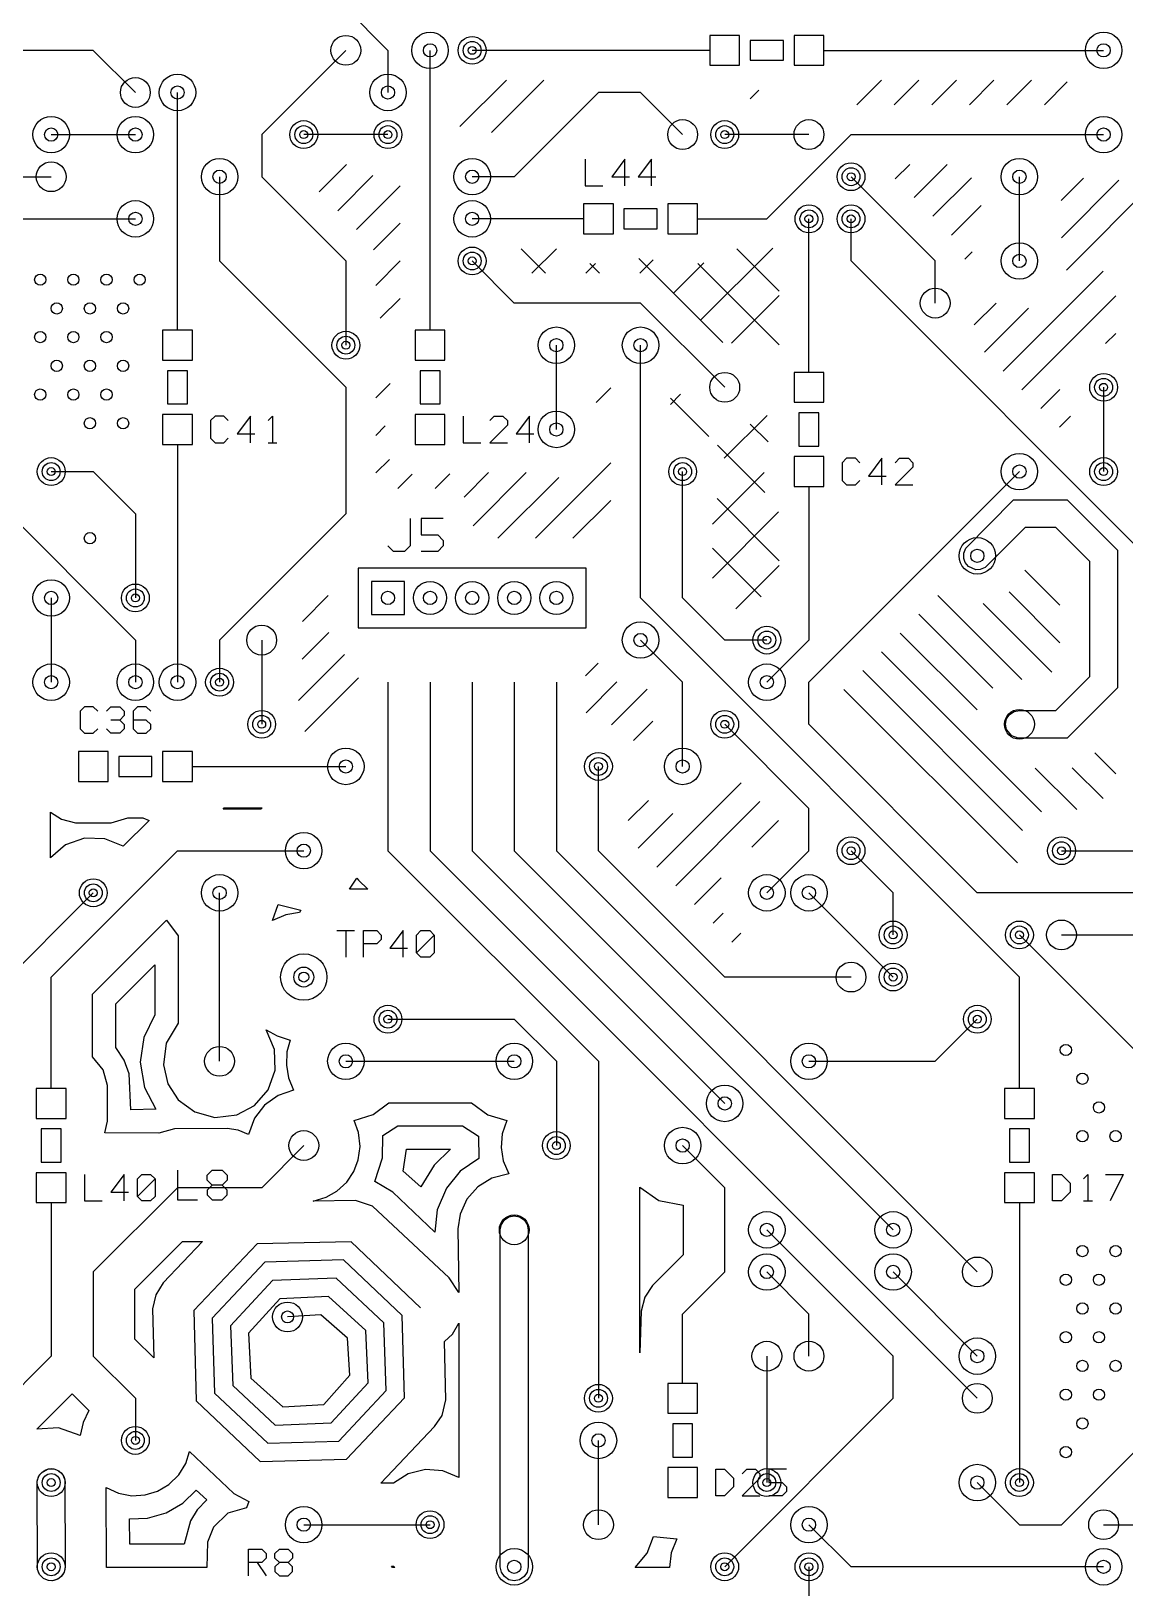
# Model space of a CAD drawing. Extents: x 7 to 280, y 7 to 360.
# Drawn here: x 214.02 to 247.02, y 202.56 to 249.5 of the extents above; entities that cross this region are included whole.
import ezdxf

# ---------------------------------------------------------------- set-up
doc = ezdxf.new("R2010")
doc.units = 0
doc.layers.add('SCORE', color=5, linetype='CONTINUOUS')

msp = doc.modelspace()

# ---------------------------------------------------------------- linework, layer by layer
at = {"layer": 'SCORE'}
for p, q in [((223.52, 250.19), (224.79, 248.92)), ((235.4, 249.37), (234.5, 249.37)), ((234.5, 249.37), (234.5, 248.47)), ((235.4, 248.47), (235.4, 249.37)), ((236.72, 249.22), (235.72, 249.22)), ((235.72, 249.22), (235.72, 248.62)), ((236.72, 248.62), (236.72, 249.22)), ((237.94, 249.37), (237.04, 249.37)), ((237.04, 249.37), (237.04, 248.47)), ((237.94, 248.47), (237.94, 249.37)), ((215.9, 248.92), (212.09, 248.92)), ((217.17, 247.65), (215.9, 248.92)), ((223.52, 248.92), (220.98, 246.38)), ((224.79, 248.92), (224.79, 247.65)), ((226.06, 242.57), (226.06, 248.92)), ((232.41, 248.92), (227.33, 248.92)), ((234.5, 248.92), (232.41, 248.92)), ((237.94, 248.92), (240.03, 248.92)), ((240.03, 248.92), (246.38, 248.92)), ((234.5, 248.47), (235.4, 248.47)), ((235.72, 248.62), (236.72, 248.62)), ((237.04, 248.47), (237.94, 248.47)), ((226.9611, 246.6199), (228.3612, 248.02)), ((227.9108, 246.4382), (229.4926, 248.02)), ((238.935, 247.28), (239.675, 248.02)), ((240.0663, 247.28), (240.8063, 248.02)), ((241.1977, 247.28), (241.9377, 248.02)), ((242.3291, 247.28), (243.0691, 248.02)), ((243.4604, 247.28), (244.2004, 248.02)), ((244.5918, 247.28), (245.2836, 247.9718)), ((218.44, 242.57), (218.44, 247.65)), ((231.14, 247.65), (228.6, 245.11)), ((232.41, 247.65), (231.14, 247.65)), ((233.68, 246.38), (232.41, 247.65)), ((235.7156, 247.4548), (235.9808, 247.72)), ((214.63, 246.38), (217.17, 246.38)), ((220.98, 246.38), (220.98, 245.11)), ((224.79, 246.38), (222.25, 246.38)), ((237.49, 246.38), (234.95, 246.38)), ((236.22, 243.84), (238.76, 246.38)), ((238.76, 246.38), (246.38, 246.38)), ((222.7115, 244.6512), (223.5403, 245.48)), ((230.74, 245.64), (230.74, 244.84)), ((231.94, 245.64), (231.54, 245.1067)), ((231.94, 244.84), (231.94, 245.64)), ((232.74, 245.64), (232.34, 245.1067)), ((232.74, 244.84), (232.74, 245.64)), ((240.0959, 245.0469), (240.5291, 245.48)), ((240.6616, 244.4812), (241.6604, 245.48)), ((204.47, 245.11), (214.63, 245.11)), ((219.71, 245.11), (219.71, 242.57)), ((220.98, 245.11), (223.52, 242.57)), ((223.2772, 244.0856), (224.3336, 245.1419)), ((228.6, 245.11), (227.33, 245.11)), ((231.54, 245.1067), (232.0733, 245.1067)), ((232.34, 245.1067), (232.8733, 245.1067)), ((241.3, 242.57), (238.76, 245.11)), ((241.2273, 243.9155), (242.3908, 245.079)), ((243.84, 242.57), (243.84, 245.11)), ((245.101, 244.3951), (245.7708, 245.0649)), ((245.1086, 243.2713), (246.844, 245.0067)), ((223.8429, 243.5199), (225.16, 244.837)), ((230.74, 244.84), (231.2733, 244.84)), ((245.2629, 242.2942), (247.8992, 244.9306)), ((231.59, 244.29), (230.69, 244.29)), ((230.69, 244.29), (230.69, 243.39)), ((231.59, 243.39), (231.59, 244.29)), ((232.91, 244.14), (231.91, 244.14)), ((231.91, 244.14), (231.91, 243.54)), ((232.91, 243.54), (232.91, 244.14)), ((234.13, 244.29), (233.23, 244.29)), ((233.23, 244.29), (233.23, 243.39)), ((234.13, 243.39), (234.13, 244.29)), ((241.793, 243.3498), (242.6818, 244.2386)), ((204.47, 243.84), (217.17, 243.84)), ((224.3562, 242.9018), (225.16, 243.7056)), ((228.6, 243.84), (227.33, 243.84)), ((230.69, 243.84), (228.6, 243.84)), ((234.13, 243.84), (236.22, 243.84)), ((237.49, 241.3), (237.49, 243.84)), ((238.76, 242.57), (238.76, 243.84)), ((230.69, 243.39), (231.59, 243.39)), ((231.91, 243.54), (232.91, 243.54)), ((233.23, 243.39), (234.13, 243.39)), ((228.8074, 242.94), (229.5474, 242.2)), ((229.1337, 242.2), (229.8737, 242.94)), ((234.2109, 240.7718), (236.3971, 242.958)), ((235.3127, 242.94), (236.59, 241.6627)), ((242.1978, 242.6233), (242.4163, 242.8418)), ((218.44, 240.48), (218.44, 242.57)), ((219.71, 242.57), (223.52, 238.76)), ((223.52, 242.57), (223.52, 240.03)), ((224.42, 241.8342), (225.16, 242.5742)), ((226.06, 240.48), (226.06, 242.57)), ((228.6, 241.3), (227.33, 242.57)), ((230.7601, 242.2), (231.0501, 242.49)), ((230.8837, 242.49), (231.1737, 242.2)), ((232.3601, 242.64), (234.8918, 240.1082)), ((232.3864, 242.2), (232.791, 242.6046)), ((233.3978, 241.585), (234.3243, 242.5116)), ((234.1362, 242.4902), (236.59, 240.0364)), ((248.92, 232.41), (238.76, 242.57)), ((241.3, 241.3), (241.3, 242.57)), ((243.3519, 239.2519), (246.3659, 242.2659)), ((224.5597, 240.8426), (225.16, 241.4428)), ((232.41, 241.3), (228.6, 241.3)), ((234.95, 238.76), (232.41, 241.3)), ((235.1587, 240.0933), (236.59, 241.5245)), ((237.49, 239.21), (237.49, 241.3)), ((242.4771, 240.6398), (243.1387, 241.3014)), ((243.9178, 238.6864), (246.75, 241.5186)), ((242.786, 239.8174), (244.1158, 241.1471)), ((218.89, 240.48), (217.99, 240.48)), ((217.99, 240.48), (217.99, 239.58)), ((218.89, 239.58), (218.89, 240.48)), ((226.51, 240.48), (225.61, 240.48)), ((225.61, 240.48), (225.61, 239.58)), ((226.51, 239.58), (226.51, 240.48)), ((246.4409, 240.0781), (246.75, 240.3872)), ((229.87, 237.49), (229.87, 240.03)), ((232.41, 232.41), (232.41, 240.03)), ((217.99, 239.58), (218.89, 239.58)), ((225.61, 239.58), (226.51, 239.58)), ((218.74, 239.26), (218.14, 239.26)), ((218.14, 239.26), (218.14, 238.26)), ((218.74, 238.26), (218.74, 239.26)), ((226.36, 239.26), (225.76, 239.26)), ((225.76, 239.26), (225.76, 238.26)), ((226.36, 238.26), (226.36, 239.26)), ((237.94, 239.21), (237.04, 239.21)), ((237.04, 239.21), (237.04, 238.31)), ((237.94, 238.31), (237.94, 239.21)), ((223.52, 238.76), (223.52, 234.95)), ((224.42, 238.4401), (224.86, 238.8801)), ((231.0704, 238.3022), (231.51, 238.7419)), ((233.31, 238.2445), (233.6167, 238.5513)), ((233.31, 238.4374), (234.4719, 237.2755)), ((244.4837, 238.121), (245.0619, 238.6991)), ((246.38, 238.76), (246.38, 236.22)), ((218.14, 238.26), (218.74, 238.26)), ((225.76, 238.26), (226.36, 238.26)), ((237.04, 238.31), (237.94, 238.31)), ((237.79, 237.99), (237.19, 237.99)), ((237.19, 237.99), (237.19, 236.99)), ((237.79, 236.99), (237.79, 237.99)), ((218.89, 237.94), (217.99, 237.94)), ((217.99, 237.94), (217.99, 237.04)), ((218.89, 237.04), (218.89, 237.94)), ((219.5733, 237.89), (219.44, 237.7567)), ((219.44, 237.7567), (219.44, 237.2233)), ((219.84, 237.89), (219.5733, 237.89)), ((219.9733, 237.7567), (219.84, 237.89)), ((220.64, 237.89), (220.24, 237.3567)), ((220.64, 237.09), (220.64, 237.89)), ((221.1733, 237.7567), (221.3067, 237.89)), ((221.3067, 237.89), (221.3067, 237.09)), ((224.42, 237.3087), (224.71, 237.5987)), ((226.51, 237.94), (225.61, 237.94)), ((225.61, 237.94), (225.61, 237.04)), ((226.51, 237.04), (226.51, 237.94)), ((227.06, 237.89), (227.06, 237.09)), ((227.86, 237.7567), (227.9933, 237.89)), ((228.3933, 237.6233), (227.86, 237.09)), ((227.9933, 237.89), (228.26, 237.89)), ((228.26, 237.89), (228.3933, 237.7567)), ((228.3933, 237.7567), (228.3933, 237.6233)), ((229.06, 237.89), (228.66, 237.3567)), ((229.06, 237.09), (229.06, 237.89)), ((234.9375, 236.6194), (236.2323, 237.9142)), ((235.7212, 237.6525), (236.2584, 237.1153)), ((245.0496, 237.5555), (245.3861, 237.8919)), ((217.99, 237.04), (218.89, 237.04)), ((218.44, 237.04), (218.44, 234.95)), ((219.44, 237.2233), (219.5733, 237.09)), ((219.5733, 237.09), (219.84, 237.09)), ((219.84, 237.09), (219.9733, 237.2233)), ((220.24, 237.3567), (220.7733, 237.3567)), ((221.1733, 237.09), (221.44, 237.09)), ((225.61, 237.04), (226.51, 237.04)), ((227.06, 237.09), (227.5933, 237.09)), ((227.86, 237.09), (228.3933, 237.09)), ((228.66, 237.3567), (229.1933, 237.3567)), ((224.42, 236.1774), (224.8317, 236.5891)), ((234.7355, 237.0119), (236.1589, 235.5884)), ((237.94, 236.67), (237.04, 236.67)), ((237.04, 236.67), (237.04, 235.77)), ((237.19, 236.99), (237.79, 236.99)), ((237.94, 235.77), (237.94, 236.67)), ((238.6233, 236.62), (238.49, 236.4867)), ((238.89, 236.62), (238.6233, 236.62)), ((239.0233, 236.4867), (238.89, 236.62)), ((239.69, 236.62), (239.29, 236.0867)), ((239.69, 235.82), (239.69, 236.62)), ((240.09, 236.4867), (240.2233, 236.62)), ((240.2233, 236.62), (240.49, 236.62)), ((240.49, 236.62), (240.6233, 236.4867)), ((212.09, 236.22), (217.17, 231.14)), ((214.63, 236.22), (215.9, 236.22)), ((215.9, 236.22), (217.17, 234.95)), ((225.084, 235.71), (225.519, 236.145)), ((226.2154, 235.71), (226.6582, 236.1528)), ((227.0878, 235.4511), (227.8268, 236.19)), ((227.3567, 234.5885), (228.9581, 236.19)), ((229.2409, 234.21), (231.51, 236.4791)), ((233.68, 232.41), (233.68, 236.22)), ((234.58, 234.6355), (236.14, 236.1955)), ((237.49, 229.87), (243.84, 236.22)), ((238.49, 236.4867), (238.49, 235.9533)), ((239.29, 236.0867), (239.8233, 236.0867)), ((240.6233, 236.3533), (240.09, 235.82)), ((240.6233, 236.4867), (240.6233, 236.3533)), ((228.1095, 234.21), (229.9419, 236.0424)), ((237.04, 235.77), (237.94, 235.77)), ((237.49, 235.77), (237.49, 233.68)), ((238.49, 235.9533), (238.6233, 235.82)), ((238.6233, 235.82), (238.89, 235.82)), ((238.89, 235.82), (239.0233, 235.9533)), ((240.09, 235.82), (240.6233, 235.82)), ((230.3722, 234.21), (231.51, 235.3478)), ((234.717, 235.404), (236.59, 233.531)), ((242.2208, 233.9133), (243.666, 235.37)), ((243.666, 235.37), (245.284, 235.37)), ((245.284, 235.37), (246.8, 233.854)), ((217.17, 234.95), (217.17, 232.41)), ((218.44, 234.95), (218.44, 229.87)), ((223.52, 234.95), (219.71, 231.14)), ((225.4567, 234.81), (225.4567, 233.9767)), ((226.4567, 234.81), (225.79, 234.81)), ((225.79, 234.81), (225.79, 234.31)), ((234.58, 233.0092), (236.5725, 235.0017)), ((225.79, 234.31), (226.29, 234.31)), ((226.29, 234.31), (226.4567, 234.1433)), ((244.014, 234.53), (242.8033, 233.3308)), ((244.936, 234.53), (244.014, 234.53)), ((245.96, 233.506), (244.936, 234.53)), ((224.9567, 233.81), (224.79, 233.9767)), ((225.29, 233.81), (224.9567, 233.81)), ((225.4567, 233.9767), (225.29, 233.81)), ((226.29, 233.81), (225.79, 233.81)), ((226.4567, 233.9767), (226.29, 233.81)), ((226.4567, 234.1433), (226.4567, 233.9767)), ((234.58, 233.9147), (236.0465, 232.4482)), ((242.1581, 233.7619), (242.2208, 233.9133)), ((242.1581, 233.5981), (242.1581, 233.7619)), ((246.8, 233.854), (246.8, 229.696)), ((230.77, 233.31), (223.89, 233.31)), ((223.89, 233.31), (223.89, 231.51)), ((230.77, 231.51), (230.77, 233.31)), ((235.28, 232.0828), (236.59, 233.3928)), ((237.49, 233.68), (237.49, 231.14)), ((242.1996, 233.482), (242.1581, 233.5981)), ((242.3036, 233.3553), (242.1996, 233.482)), ((242.5288, 233.262), (242.3036, 233.3553)), ((242.6519, 233.2681), (242.5288, 233.262)), ((242.8033, 233.3308), (242.6519, 233.2681)), ((245.96, 230.044), (245.96, 233.506)), ((225.29, 232.91), (224.29, 232.91)), ((224.29, 232.91), (224.29, 231.91)), ((225.29, 231.91), (225.29, 232.91)), ((244.0013, 233.2506), (245.06, 232.1919)), ((214.63, 232.41), (214.63, 229.87)), ((222.2071, 231.7017), (222.99, 232.4846)), ((243.84, 220.98), (232.41, 232.41)), ((234.95, 231.14), (233.68, 232.41)), ((241.3753, 232.4825), (243.9101, 229.9476)), ((243.5281, 232.5924), (245.06, 231.0605)), ((224.29, 231.91), (225.29, 231.91)), ((240.8096, 231.9168), (243.0398, 229.6866)), ((242.7477, 232.2414), (244.8162, 230.1729)), ((223.89, 231.51), (230.77, 231.51)), ((217.17, 231.14), (217.17, 229.87)), ((219.71, 231.14), (219.71, 229.87)), ((220.98, 231.14), (220.98, 228.6)), ((222.2, 230.5632), (223.0023, 231.3655)), ((233.68, 229.87), (232.41, 231.14)), ((236.22, 231.14), (234.95, 231.14)), ((237.49, 231.14), (236.22, 229.87)), ((240.2439, 231.3511), (242.5618, 229.0332)), ((222.0867, 229.3185), (223.4782, 230.7101)), ((230.7491, 230.0614), (231.1362, 230.4485)), ((239.6782, 230.7854), (244.5024, 225.9612)), ((222.2815, 228.382), (223.9002, 230.0007)), ((239.1125, 230.2197), (243.9373, 225.3949)), ((244.936, 229.02), (245.96, 230.044)), ((224.79, 229.87), (224.79, 224.79)), ((226.06, 229.87), (226.06, 224.79)), ((227.33, 229.87), (227.33, 224.79)), ((228.6, 229.87), (228.6, 224.79)), ((229.87, 229.87), (229.87, 224.79)), ((230.77, 228.9509), (231.697, 229.8779)), ((231.5383, 228.5879), (232.6138, 229.6634)), ((233.68, 227.33), (233.68, 229.87)), ((237.49, 228.6), (237.49, 229.87)), ((238.5468, 229.654), (243.7809, 224.42)), ((246.8, 229.696), (245.284, 228.18)), ((215.6333, 229.13), (215.5, 228.9967)), ((215.9, 229.13), (215.6333, 229.13)), ((216.0333, 228.9967), (215.9, 229.13)), ((216.3, 228.9967), (216.4333, 229.13)), ((216.4333, 229.13), (216.7, 229.13)), ((216.7, 229.13), (216.8333, 228.9967)), ((217.2333, 229.13), (217.1, 228.9967)), ((217.5, 229.13), (217.2333, 229.13)), ((217.6333, 228.9967), (217.5, 229.13)), ((215.5, 228.9967), (215.5, 228.4633)), ((216.7, 228.73), (216.4333, 228.73)), ((216.8333, 228.8633), (216.7, 228.73)), ((216.7, 228.73), (216.8333, 228.5967)), ((216.8333, 228.9967), (216.8333, 228.8633)), ((216.8333, 228.5967), (216.8333, 228.4633)), ((217.1, 228.9967), (217.1, 228.4633)), ((217.5, 228.73), (217.1, 228.73)), ((217.6333, 228.5967), (217.5, 228.73)), ((217.6333, 228.4633), (217.6333, 228.5967)), ((232.199, 228.1172), (232.78, 228.6982)), ((237.49, 226.06), (234.95, 228.6)), ((242.57, 223.52), (237.49, 228.6)), ((243.42, 228.6), (243.452, 228.7607)), ((243.452, 228.4393), (243.42, 228.6)), ((243.452, 228.7607), (243.543, 228.897)), ((243.543, 228.897), (243.6793, 228.988)), ((243.6793, 228.988), (243.84, 229.02)), ((243.84, 229.02), (244.936, 229.02)), ((215.5, 228.4633), (215.6333, 228.33)), ((215.6333, 228.33), (215.9, 228.33)), ((215.9, 228.33), (216.0333, 228.4633)), ((216.4333, 228.33), (216.3, 228.4633)), ((216.7, 228.33), (216.4333, 228.33)), ((216.8333, 228.4633), (216.7, 228.33)), ((217.1, 228.4633), (217.2333, 228.33)), ((217.2333, 228.33), (217.5, 228.33)), ((217.5, 228.33), (217.6333, 228.4633)), ((243.6067, 228.2508), (243.452, 228.4393)), ((243.7988, 228.182), (243.6067, 228.2508)), ((245.284, 228.18), (243.7988, 228.182)), ((216.35, 227.78), (215.45, 227.78)), ((215.45, 227.78), (215.45, 226.88)), ((216.35, 226.88), (216.35, 227.78)), ((217.67, 227.63), (216.67, 227.63)), ((216.67, 227.63), (216.67, 227.03)), ((217.67, 227.03), (217.67, 227.63)), ((218.89, 227.78), (217.99, 227.78)), ((217.99, 227.78), (217.99, 226.88)), ((218.89, 226.88), (218.89, 227.78)), ((246.1173, 227.7405), (246.75, 227.1077)), ((218.89, 227.33), (220.98, 227.33)), ((220.98, 227.33), (223.52, 227.33)), ((231.14, 224.79), (231.14, 227.33)), ((244.3137, 227.2813), (245.5672, 226.0278)), ((245.4334, 227.293), (246.3652, 226.3612)), ((215.45, 226.88), (216.35, 226.88)), ((216.67, 227.03), (217.67, 227.03)), ((217.99, 226.88), (218.89, 226.88)), ((232.9051, 224.2977), (235.4423, 226.8349)), ((232.04, 225.6954), (232.6525, 226.3079)), ((233.4707, 223.7321), (236.0079, 226.2693)), ((214.61, 224.5795), (214.61, 225.9552)), ((214.61, 225.9552), (214.9402, 225.7391)), ((216.4383, 225.6335), (216.942, 225.78)), ((216.942, 225.78), (217.398, 225.78)), ((217.398, 225.78), (217.5825, 225.6989)), ((219.8148, 226.04), (219.8494, 226.08)), ((220.9555, 226.04), (219.8148, 226.04)), ((219.8494, 226.08), (220.9954, 226.08)), ((220.9954, 226.08), (220.9555, 226.04)), ((232.3394, 224.8634), (233.3866, 225.9106)), ((237.49, 224.79), (237.49, 226.06)), ((214.9402, 225.7391), (215.3617, 225.6335)), ((215.3617, 225.6335), (216.4383, 225.6335)), ((217.5825, 225.6989), (216.8051, 224.9229)), ((235.767, 224.897), (236.5736, 225.7036)), ((215.0594, 224.9626), (214.61, 224.5795)), ((215.6346, 225.1684), (215.0594, 224.9626)), ((216.2521, 225.152), (215.6346, 225.1684)), ((216.8051, 224.9229), (216.2521, 225.152)), ((214.63, 220.98), (218.44, 224.79)), ((218.44, 224.79), (222.25, 224.79)), ((224.79, 224.79), (231.14, 218.44)), ((226.06, 224.79), (242.57, 208.28)), ((227.33, 224.79), (234.95, 217.17)), ((228.6, 224.79), (240.03, 213.36)), ((229.87, 224.79), (242.57, 212.09)), ((234.95, 220.98), (231.14, 224.79)), ((236.22, 223.52), (237.49, 224.79)), ((240.03, 223.52), (238.76, 224.79)), ((245.11, 224.79), (247.65, 224.79)), ((223.6257, 223.63), (223.8501, 223.9666)), ((223.8501, 223.9666), (223.9061, 223.9061)), ((223.9061, 223.9061), (224.1822, 223.63)), ((234.0364, 223.1664), (234.843, 223.973)), ((215.9, 223.52), (208.28, 215.9)), ((219.71, 218.44), (219.71, 223.52)), ((224.1822, 223.63), (223.6257, 223.63)), ((240.03, 220.98), (237.49, 223.52)), ((240.03, 222.25), (240.03, 223.52)), ((247.65, 223.52), (242.57, 223.52)), ((221.3036, 222.6843), (221.4743, 223.1665)), ((221.4743, 223.1665), (222.1612, 222.9929)), ((222.1612, 222.9929), (222.1259, 222.9254)), ((215.88, 220.4622), (218.1114, 222.6937)), ((218.1114, 222.6937), (218.46, 222.2255)), ((221.71, 222.8532), (221.3036, 222.6843)), ((222.1259, 222.9254), (221.71, 222.8532)), ((234.6021, 222.6007), (234.9072, 222.9058)), ((218.46, 222.2255), (218.46, 219.5915)), ((223.25, 222.38), (223.7833, 222.38)), ((223.5167, 222.38), (223.5167, 221.58)), ((224.05, 221.58), (224.05, 222.38)), ((224.05, 222.38), (224.45, 222.38)), ((224.45, 222.38), (224.5833, 222.2467)), ((224.5833, 222.1133), (224.45, 221.98)), ((224.5833, 222.2467), (224.5833, 222.1133)), ((225.25, 222.38), (224.85, 221.8467)), ((225.25, 221.58), (225.25, 222.38)), ((225.65, 222.2467), (225.7833, 222.38)), ((225.65, 221.7133), (225.65, 222.2467)), ((225.65, 221.7133), (226.1833, 222.2467)), ((225.7833, 222.38), (226.05, 222.38)), ((226.05, 222.38), (226.1833, 222.2467)), ((226.1833, 222.2467), (226.1833, 221.7133)), ((235.1678, 222.035), (235.4345, 222.3017)), ((247.65, 218.44), (243.84, 222.25)), ((245.11, 222.25), (248.92, 222.25)), ((224.45, 221.98), (224.05, 221.98)), ((224.85, 221.8467), (225.3833, 221.8467)), ((225.7833, 221.58), (225.65, 221.7133)), ((226.05, 221.58), (225.7833, 221.58)), ((226.1833, 221.7133), (226.05, 221.58)), ((216.58, 220.1723), (217.76, 221.3523)), ((217.76, 221.3523), (217.76, 219.838)), ((214.63, 219.71), (214.63, 220.98)), ((238.76, 220.98), (234.95, 220.98)), ((243.84, 219.71), (243.84, 220.98)), ((215.88, 218.5794), (215.88, 220.4622)), ((216.584, 218.8585), (216.58, 220.1723)), ((214.63, 217.62), (214.63, 219.71)), ((217.76, 219.838), (217.4218, 219.1623)), ((224.79, 219.71), (228.6, 219.71)), ((228.6, 219.71), (229.87, 218.44)), ((241.3, 218.44), (242.57, 219.71)), ((243.84, 217.62), (243.84, 219.71)), ((218.46, 219.5915), (218.1024, 218.9917)), ((221.1162, 219.3941), (221.4477, 219.2033)), ((221.3714, 218.798), (221.1162, 219.3941)), ((221.4477, 219.2033), (221.8362, 219.075)), ((216.8306, 218.4778), (216.584, 218.8585)), ((217.4218, 219.1623), (217.3107, 218.413)), ((218.1024, 218.9917), (218.0137, 218.3346)), ((221.3878, 218.1688), (221.3714, 218.798)), ((221.7441, 218.7307), (221.7242, 218.3248)), ((221.8362, 219.075), (221.7441, 218.7307)), ((216.1978, 218.1786), (215.88, 218.5794)), ((216.9775, 218.0675), (216.8306, 218.4778)), ((217.3107, 218.413), (217.4434, 217.6524)), ((218.0137, 218.3346), (218.1503, 217.7648)), ((221.7242, 218.3248), (221.7903, 217.9435)), ((223.52, 218.44), (228.6, 218.44)), ((229.87, 218.44), (229.87, 215.9)), ((231.14, 218.44), (231.14, 208.28)), ((237.49, 218.44), (241.3, 218.44)), ((216.3265, 217.7083), (216.1978, 218.1786)), ((217.03, 216.98), (216.9775, 218.0675)), ((221.179, 217.5852), (221.3878, 218.1688)), ((221.7903, 217.9435), (221.9439, 217.5717)), ((215.08, 217.62), (214.18, 217.62)), ((214.18, 217.62), (214.18, 216.72)), ((215.08, 216.72), (215.08, 217.62)), ((216.3265, 216.6317), (216.3265, 217.7083)), ((217.4434, 217.6524), (217.7918, 216.9984)), ((218.1503, 217.7648), (218.4656, 217.2824)), ((220.7672, 217.1093), (221.179, 217.5852)), ((221.4727, 217.4114), (221.0675, 217.1207)), ((221.9439, 217.5717), (221.4727, 217.4114)), ((244.29, 217.62), (243.39, 217.62)), ((243.39, 217.62), (243.39, 216.72)), ((244.29, 216.72), (244.29, 217.62)), ((217.7918, 216.9984), (217.03, 216.98)), ((218.4656, 217.2824), (218.9634, 216.9131)), ((218.9634, 216.9131), (219.5703, 216.7462)), ((220.2291, 216.8217), (220.7672, 217.1093)), ((221.0675, 217.1207), (220.764, 216.7249)), ((223.771, 216.6582), (224.3444, 216.8404)), ((224.3444, 216.8404), (224.8145, 217.19)), ((224.8145, 217.19), (227.3055, 217.19)), ((227.3055, 217.19), (227.8063, 216.825)), ((214.18, 216.72), (215.08, 216.72)), ((214.93, 216.4), (214.33, 216.4)), ((214.33, 216.4), (214.33, 215.4)), ((214.93, 215.4), (214.93, 216.4)), ((216.2495, 216.28), (216.3265, 216.6317)), ((218.3517, 216.4065), (217.8747, 216.2742)), ((219.94, 216.41), (218.3517, 216.4065)), ((219.5703, 216.7462), (220.2291, 216.8217)), ((220.2697, 216.3653), (219.94, 216.41)), ((220.764, 216.7249), (220.5832, 216.231)), ((223.9039, 216.2915), (223.771, 216.6582)), ((224.6303, 216.2009), (225.0836, 216.49)), ((225.0836, 216.49), (227.0364, 216.49)), ((227.0364, 216.49), (227.5181, 216.1869)), ((227.8063, 216.825), (228.3805, 216.654)), ((228.3805, 216.654), (228.238, 216.2521)), ((243.39, 216.72), (244.29, 216.72)), ((244.14, 216.4), (243.54, 216.4)), ((243.54, 216.4), (243.54, 215.4)), ((244.14, 215.4), (244.14, 216.4)), ((217.8747, 216.2742), (216.2495, 216.28)), ((220.5832, 216.231), (220.2697, 216.3653)), ((222.25, 215.9), (220.98, 214.63)), ((223.9493, 215.873), (223.9039, 216.2915)), ((224.6202, 215.5261), (224.6303, 216.2009)), ((227.5181, 216.1869), (227.5331, 215.5091)), ((228.238, 216.2521), (228.2015, 215.8387)), ((234.95, 214.63), (233.68, 215.9)), ((223.7614, 215.1227), (223.8932, 215.4656)), ((223.8932, 215.4656), (223.9493, 215.873)), ((224.3901, 214.8154), (224.6202, 215.5261)), ((225.2528, 215.1318), (225.3473, 215.79)), ((225.3473, 215.79), (226.6765, 215.79)), ((226.6765, 215.79), (226.1871, 215.3053)), ((227.5331, 215.5091), (226.9723, 215.1231)), ((228.2015, 215.8387), (228.2647, 215.4412)), ((228.2647, 215.4412), (228.4324, 215.0511)), ((215.08, 215.08), (214.18, 215.08)), ((214.18, 215.08), (214.18, 214.18)), ((214.33, 215.4), (214.93, 215.4)), ((215.08, 214.18), (215.08, 215.08)), ((215.63, 215.03), (215.63, 214.23)), ((216.83, 215.03), (216.43, 214.4967)), ((216.83, 214.23), (216.83, 215.03)), ((217.23, 214.8967), (217.3633, 215.03)), ((217.3633, 215.03), (217.63, 215.03)), ((217.63, 215.03), (217.7633, 214.8967)), ((218.44, 215.16), (218.44, 214.26)), ((219.34, 215.01), (219.49, 215.16)), ((219.34, 214.86), (219.34, 215.01)), ((219.49, 215.16), (219.79, 215.16)), ((219.79, 215.16), (219.94, 215.01)), ((219.94, 215.01), (219.94, 214.86)), ((223.5465, 214.8011), (223.7614, 215.1227)), ((225.7845, 214.6557), (225.2528, 215.1318)), ((226.1871, 215.3053), (225.7845, 214.6557)), ((226.9723, 215.1231), (226.5533, 214.6125)), ((228.4324, 215.0511), (227.9248, 214.9197)), ((244.29, 215.08), (243.39, 215.08)), ((243.39, 215.08), (243.39, 214.18)), ((243.54, 215.4), (244.14, 215.4)), ((244.29, 214.18), (244.29, 215.08)), ((244.84, 214.23), (244.84, 215.03)), ((244.84, 215.03), (245.1067, 215.03)), ((245.1067, 215.03), (245.3733, 214.7633)), ((245.7733, 214.8967), (245.9067, 215.03)), ((245.9067, 215.03), (245.9067, 214.23)), ((246.44, 215.03), (246.9733, 215.03)), ((246.9733, 215.03), (246.5733, 214.23)), ((218.44, 214.63), (215.9, 212.09)), ((216.43, 214.4967), (216.9633, 214.4967)), ((217.23, 214.3633), (217.23, 214.8967)), ((217.23, 214.3633), (217.7633, 214.8967)), ((217.7633, 214.8967), (217.7633, 214.3633)), ((220.98, 214.63), (218.44, 214.63)), ((219.49, 214.71), (219.34, 214.86)), ((219.49, 214.71), (219.34, 214.56)), ((219.34, 214.56), (219.34, 214.41)), ((219.79, 214.71), (219.49, 214.71)), ((219.94, 214.86), (219.79, 214.71)), ((219.94, 214.56), (219.79, 214.71)), ((219.94, 214.41), (219.94, 214.56)), ((222.9252, 214.3403), (223.2446, 214.5218)), ((223.2446, 214.5218), (223.5465, 214.8011)), ((224.9334, 214.494), (224.3901, 214.8154)), ((226.2017, 213.2907), (224.9334, 214.494)), ((226.5533, 214.6125), (226.2778, 213.9644)), ((227.5011, 214.6565), (227.1721, 214.2817)), ((227.9248, 214.9197), (227.5011, 214.6565)), ((232.39, 209.6548), (232.39, 214.6454)), ((232.39, 214.6454), (232.9665, 214.248)), ((234.95, 212.09), (234.95, 214.63)), ((245.3733, 214.4967), (245.1067, 214.23)), ((245.3733, 214.7633), (245.3733, 214.4967)), ((214.18, 214.18), (215.08, 214.18)), ((214.63, 214.18), (214.63, 212.09)), ((215.63, 214.23), (216.1633, 214.23)), ((217.3633, 214.23), (217.23, 214.3633)), ((217.63, 214.23), (217.3633, 214.23)), ((217.7633, 214.3633), (217.63, 214.23)), ((218.44, 214.26), (219.04, 214.26)), ((219.34, 214.41), (219.49, 214.26)), ((219.49, 214.26), (219.79, 214.26)), ((219.79, 214.26), (219.94, 214.41)), ((222.5298, 214.2237), (222.9252, 214.3403)), ((223.8061, 214.2444), (222.5298, 214.2237)), ((224.3195, 214.0746), (223.8061, 214.2444)), ((226.6326, 211.9127), (224.3195, 214.0746)), ((227.1721, 214.2817), (226.966, 213.8275)), ((232.9665, 214.248), (233.7, 214.1007)), ((233.7, 214.1007), (233.7, 212.6078)), ((243.39, 214.18), (244.29, 214.18)), ((243.84, 214.18), (243.84, 212.09)), ((245.1067, 214.23), (244.84, 214.23)), ((245.7733, 214.23), (246.04, 214.23)), ((226.2778, 213.9644), (226.2017, 213.2907)), ((226.966, 213.8275), (226.9007, 213.387)), ((228.212, 213.5207), (228.303, 213.657)), ((228.303, 213.657), (228.4393, 213.748)), ((228.4393, 213.748), (228.6, 213.78)), ((228.6, 213.78), (228.7607, 213.748)), ((228.7607, 213.748), (228.897, 213.657)), ((228.897, 213.657), (228.988, 213.5207)), ((226.9007, 213.387), (226.93, 211.4722)), ((228.18, 213.36), (228.212, 213.5207)), ((228.18, 203.2), (228.18, 213.36)), ((228.988, 213.5207), (229.02, 213.36)), ((229.02, 213.36), (229.02, 203.2)), ((240.03, 209.55), (236.22, 213.36)), ((217.15, 211.5722), (218.5878, 213.01)), ((219.1972, 213.01), (218.0077, 211.7588)), ((218.5878, 213.01), (219.1972, 213.01)), ((220.8489, 212.9325), (218.9363, 210.9226)), ((223.6795, 213.0012), (220.8489, 212.9325)), ((225.77, 211.008), (223.6795, 213.0012)), ((221.0767, 212.3825), (219.4863, 210.6948)), ((223.4517, 212.4512), (221.0767, 212.3825)), ((225.22, 210.7802), (223.4517, 212.4512)), ((233.7, 212.6078), (232.7724, 211.679)), ((214.63, 212.09), (214.63, 209.55)), ((215.9, 212.09), (215.9, 209.55)), ((218.0077, 211.7588), (217.7829, 211.4037)), ((221.3046, 211.8325), (220.0363, 210.467)), ((223.2239, 211.9012), (221.3046, 211.8325)), ((224.67, 210.5524), (223.2239, 211.9012)), ((226.93, 211.4722), (226.6326, 211.9127)), ((232.7724, 211.679), (232.5391, 211.3298)), ((233.68, 210.82), (234.95, 212.09)), ((237.49, 210.82), (236.22, 212.09)), ((240.03, 212.09), (242.57, 209.55)), ((243.84, 212.09), (243.84, 205.74)), ((217.15, 210.0678), (217.15, 211.5722)), ((217.7829, 211.4037), (217.6879, 210.9793)), ((221.5324, 211.2825), (220.5863, 210.2391)), ((222.9961, 211.3512), (221.5324, 211.2825)), ((224.12, 210.3246), (222.9961, 211.3512)), ((232.5391, 211.3298), (232.4335, 210.9083)), ((217.6879, 210.9793), (217.722, 209.4958)), ((218.9363, 210.9226), (219.005, 208.2059)), ((222.7683, 210.8012), (221.7602, 210.7325)), ((223.57, 210.0968), (222.7683, 210.8012)), ((225.2887, 208.2913), (225.22, 210.7802)), ((232.4335, 210.9083), (232.39, 209.6548)), ((233.68, 208.73), (233.68, 210.82)), ((237.49, 209.55), (237.49, 210.82)), ((245.11, 204.47), (251.46, 210.82)), ((219.4863, 210.6948), (219.555, 208.4337)), ((220.0363, 210.467), (220.105, 208.6615)), ((224.1887, 208.747), (224.12, 210.3246)), ((224.7387, 208.5191), (224.67, 210.5524)), ((226.733, 210.2117), (226.93, 210.5444)), ((226.93, 210.5444), (226.93, 205.895)), ((217.722, 209.4958), (217.15, 210.0678)), ((220.5863, 210.2391), (220.655, 208.8893)), ((223.6387, 208.9748), (223.57, 210.0968)), ((226.4923, 209.9889), (226.733, 210.2117)), ((226.5372, 208.2374), (226.4923, 209.9889)), ((214.63, 209.55), (212.09, 207.01)), ((215.9, 209.55), (217.17, 208.28)), ((236.22, 209.55), (236.22, 205.74)), ((240.03, 208.28), (240.03, 209.55)), ((220.655, 208.8893), (221.6178, 208.0238)), ((222.8537, 208.0925), (223.6387, 208.9748)), ((214.2014, 207.3536), (215.265, 208.4172)), ((215.265, 208.4172), (215.7671, 207.9151)), ((219.555, 208.4337), (221.1622, 206.9238)), ((220.105, 208.6615), (221.39, 207.4738)), ((223.0815, 207.5425), (224.1887, 208.747)), ((223.3093, 206.9925), (224.7387, 208.5191)), ((234.13, 208.73), (233.23, 208.73)), ((233.23, 208.73), (233.23, 207.83)), ((234.13, 207.83), (234.13, 208.73)), ((217.17, 208.28), (217.17, 207.01)), ((219.005, 208.2059), (220.9344, 206.3738)), ((221.6178, 208.0238), (222.8537, 208.0925)), ((223.5372, 206.4425), (225.2887, 208.2913)), ((226.4214, 207.7634), (226.5372, 208.2374)), ((234.95, 203.2), (240.03, 208.28)), ((215.5912, 207.553), (215.5074, 207.1605)), ((215.7671, 207.9151), (215.5912, 207.553)), ((221.39, 207.4738), (223.0815, 207.5425)), ((226.1962, 207.4316), (226.4214, 207.7634)), ((233.23, 207.83), (234.13, 207.83)), ((233.98, 207.51), (233.38, 207.51)), ((233.38, 207.51), (233.38, 206.51)), ((233.98, 206.51), (233.98, 207.51)), ((214.8546, 207.3944), (214.2014, 207.3536)), ((215.5074, 207.1605), (214.8546, 207.3944)), ((221.1622, 206.9238), (223.3093, 206.9925)), ((224.5746, 205.72), (226.1962, 207.4316)), ((231.14, 204.47), (231.14, 207.01)), ((218.688, 206.3148), (218.8048, 206.6722)), ((218.8048, 206.6722), (220.1401, 205.4091)), ((233.38, 206.51), (233.98, 206.51)), ((214.333, 206.037), (214.5481, 206.1519)), ((214.5481, 206.1519), (214.7119, 206.1519)), ((214.7119, 206.1519), (214.8633, 206.0892)), ((214.8633, 206.0892), (214.9792, 205.9733)), ((218.4775, 205.9718), (218.688, 206.3148)), ((220.9344, 206.3738), (223.5372, 206.4425)), ((225.9232, 206.1339), (225.3962, 206.0019)), ((226.4457, 206.0945), (225.9232, 206.1339)), ((226.93, 205.895), (226.4457, 206.0945)), ((234.13, 206.19), (233.23, 206.19)), ((233.23, 206.19), (233.23, 205.29)), ((234.13, 205.29), (234.13, 206.19)), ((234.68, 205.34), (234.68, 206.14)), ((234.68, 206.14), (234.9467, 206.14)), ((234.9467, 206.14), (235.2133, 205.8733)), ((235.48, 206.0067), (235.6133, 206.14)), ((235.6133, 206.14), (235.88, 206.14)), ((235.88, 206.14), (236.0133, 206.0067)), ((236.8133, 206.14), (236.28, 206.14)), ((236.28, 206.14), (236.28, 205.74)), ((214.212, 205.7812), (214.2596, 205.938)), ((214.2181, 203.1181), (214.212, 205.7812)), ((214.2596, 205.938), (214.333, 206.037)), ((214.9792, 205.9733), (215.0419, 205.8219)), ((215.0419, 205.8219), (215.05, 203.2)), ((216.2995, 203.18), (216.2927, 205.5895)), ((216.2927, 205.5895), (216.6596, 205.4204)), ((217.8338, 205.4781), (218.1811, 205.6813)), ((218.1811, 205.6813), (218.4775, 205.9718)), ((224.9532, 205.72), (224.5746, 205.72)), ((225.3962, 206.0019), (224.9532, 205.72)), ((235.2133, 205.6067), (234.9467, 205.34)), ((235.2133, 205.8733), (235.2133, 205.6067)), ((236.0133, 205.8733), (235.48, 205.34)), ((236.0133, 206.0067), (236.0133, 205.8733)), ((236.28, 205.74), (236.68, 205.74)), ((236.68, 205.74), (236.8133, 205.6067)), ((236.8133, 205.6067), (236.8133, 205.4733)), ((242.57, 205.74), (243.84, 204.47)), ((216.6596, 205.4204), (217.0675, 205.3435)), ((217.0675, 205.3435), (217.4692, 205.3675)), ((217.4692, 205.3675), (217.8338, 205.4781)), ((218.1016, 204.8313), (218.5981, 205.1191)), ((218.5981, 205.1191), (219.0076, 205.5143)), ((219.0076, 205.5143), (219.3207, 205.217)), ((219.3207, 205.217), (219.0304, 204.9129)), ((220.1401, 205.4091), (220.5932, 205.1721)), ((220.5932, 205.1721), (220.5238, 204.9781)), ((233.23, 205.29), (234.13, 205.29)), ((234.9467, 205.34), (234.68, 205.34)), ((235.48, 205.34), (236.0133, 205.34)), ((236.68, 205.34), (236.28, 205.34)), ((236.8133, 205.4733), (236.68, 205.34)), ((216.9956, 204.6471), (217.5381, 204.6692)), ((216.9979, 203.88), (216.9956, 204.6471)), ((217.5381, 204.6692), (218.1016, 204.8313)), ((219.0304, 204.9129), (218.8294, 204.5878)), ((219.9609, 204.8155), (219.5223, 204.3954)), ((220.5238, 204.9781), (219.9609, 204.8155)), ((218.8294, 204.5878), (218.6371, 203.8809)), ((219.5223, 204.3954), (219.3481, 203.94)), ((222.25, 204.47), (226.06, 204.47)), ((238.76, 203.2), (237.49, 204.47)), ((243.84, 204.47), (245.11, 204.47)), ((246.38, 204.47), (251.46, 204.47)), ((218.6371, 203.8809), (216.9979, 203.88)), ((219.3481, 203.94), (219.33, 203.18)), ((220.58, 202.93), (220.58, 203.73)), ((220.58, 203.73), (220.98, 203.73)), ((220.98, 203.73), (221.1133, 203.5967)), ((221.38, 203.5967), (221.5133, 203.73)), ((221.5133, 203.73), (221.78, 203.73)), ((221.78, 203.73), (221.9133, 203.5967)), ((232.609, 203.6152), (232.8022, 204.1162)), ((232.8022, 204.1162), (233.5071, 204.04)), ((233.5071, 204.04), (233.3355, 203.6256)), ((220.98, 203.33), (220.58, 203.33)), ((220.8467, 203.33), (221.1133, 202.93)), ((221.1133, 203.4633), (220.98, 203.33)), ((221.1133, 203.5967), (221.1133, 203.4633)), ((221.38, 203.4633), (221.38, 203.5967)), ((221.5133, 203.33), (221.38, 203.4633)), ((221.5133, 203.33), (221.38, 203.1967)), ((221.78, 203.33), (221.5133, 203.33)), ((221.9133, 203.4633), (221.78, 203.33)), ((221.9133, 203.1967), (221.78, 203.33)), ((221.9133, 203.5967), (221.9133, 203.4633)), ((232.2464, 203.18), (232.609, 203.6152)), ((233.3355, 203.6256), (233.2807, 203.18)), ((214.2808, 202.9667), (214.2181, 203.1181)), ((214.3967, 202.8508), (214.2808, 202.9667)), ((214.5481, 202.7881), (214.3967, 202.8508)), ((214.6712, 202.782), (214.5481, 202.7881)), ((214.828, 202.8296), (214.6712, 202.782)), ((214.927, 202.903), (214.828, 202.8296)), ((215.018, 203.0393), (214.927, 202.903)), ((215.05, 203.2), (215.018, 203.0393)), ((219.33, 203.18), (216.2995, 203.18)), ((221.38, 203.1967), (221.38, 203.0633)), ((221.38, 203.0633), (221.5133, 202.93)), ((221.5133, 202.93), (221.78, 202.93)), ((221.78, 202.93), (221.9133, 203.0633)), ((221.9133, 203.0633), (221.9133, 203.1967)), ((224.9294, 203.18), (224.8948, 203.22)), ((224.8948, 203.22), (224.9532, 203.22)), ((225.0005, 203.18), (224.9294, 203.18)), ((224.9532, 203.22), (225.0005, 203.18)), ((228.212, 203.0393), (228.18, 203.2)), ((228.303, 202.903), (228.212, 203.0393)), ((228.4393, 202.812), (228.303, 202.903)), ((228.6, 202.78), (228.4393, 202.812)), ((228.7607, 202.812), (228.6, 202.78)), ((228.897, 202.903), (228.7607, 202.812)), ((228.988, 203.0393), (228.897, 202.903)), ((229.02, 203.2), (228.988, 203.0393)), ((233.2807, 203.18), (232.2464, 203.18)), ((237.49, 203.2), (237.49, 201.93)), ((246.38, 203.2), (238.76, 203.2))]:
    msp.add_line(p, q, dxfattribs=at)
for centre, radius in [((223.52, 248.92), 0.45), ((226.06, 248.92), 0.55), ((227.33, 248.92), 0.42), ((246.38, 248.92), 0.55), ((226.06, 248.92), 0.2), ((227.33, 248.92), 0.27), ((227.33, 248.92), 0.12), ((246.38, 248.92), 0.2), ((217.17, 247.65), 0.45), ((218.44, 247.65), 0.55), ((218.44, 247.65), 0.2), ((224.79, 247.65), 0.55), ((224.79, 247.65), 0.2), ((214.63, 246.38), 0.55), ((217.17, 246.38), 0.55), ((246.38, 246.38), 0.55), ((214.63, 246.38), 0.2), ((217.17, 246.38), 0.2), ((222.25, 246.38), 0.42), ((222.25, 246.38), 0.27), ((222.25, 246.38), 0.12), ((224.79, 246.38), 0.42), ((224.79, 246.38), 0.27), ((224.79, 246.38), 0.12), ((233.68, 246.38), 0.45), ((234.95, 246.38), 0.42), ((234.95, 246.38), 0.27), ((234.95, 246.38), 0.12), ((237.49, 246.38), 0.45), ((246.38, 246.38), 0.2), ((214.63, 245.11), 0.45), ((219.71, 245.11), 0.55), ((227.33, 245.11), 0.55), ((238.76, 245.11), 0.42), ((243.84, 245.11), 0.55), ((219.71, 245.11), 0.2), ((227.33, 245.11), 0.2), ((238.76, 245.11), 0.27), ((238.76, 245.11), 0.12), ((243.84, 245.11), 0.2), ((217.17, 243.84), 0.55), ((227.33, 243.84), 0.55), ((237.49, 243.84), 0.42), ((237.49, 243.84), 0.27), ((238.76, 243.84), 0.42), ((238.76, 243.84), 0.27), ((217.17, 243.84), 0.2), ((227.33, 243.84), 0.2), ((237.49, 243.84), 0.12), ((238.76, 243.84), 0.12), ((243.84, 242.57), 0.55), ((227.33, 242.57), 0.42), ((227.33, 242.57), 0.27), ((227.33, 242.57), 0.12), ((243.84, 242.57), 0.2), ((214.2989, 242.0056), 0.17), ((215.2989, 242.0056), 0.17), ((216.2989, 242.0056), 0.17), ((217.2989, 242.0056), 0.17), ((241.3, 241.3), 0.45), ((214.7989, 241.1396), 0.17), ((215.7989, 241.1396), 0.17), ((216.7989, 241.1396), 0.17), ((214.2989, 240.2736), 0.17), ((215.2989, 240.2736), 0.17), ((216.2989, 240.2736), 0.17), ((223.52, 240.03), 0.42), ((229.87, 240.03), 0.55), ((232.41, 240.03), 0.55), ((223.52, 240.03), 0.27), ((223.52, 240.03), 0.12), ((229.87, 240.03), 0.2), ((232.41, 240.03), 0.2), ((214.7989, 239.4076), 0.17), ((215.7989, 239.4076), 0.17), ((216.7989, 239.4076), 0.17), ((234.95, 238.76), 0.45), ((246.38, 238.76), 0.42), ((246.38, 238.76), 0.27), ((214.2989, 238.5416), 0.17), ((215.2989, 238.5416), 0.17), ((216.2989, 238.5416), 0.17), ((246.38, 238.76), 0.12), ((229.87, 237.49), 0.55), ((215.7989, 237.6756), 0.17), ((216.7989, 237.6756), 0.17), ((229.87, 237.49), 0.2), ((214.63, 236.22), 0.42), ((233.68, 236.22), 0.42), ((243.84, 236.22), 0.55), ((246.38, 236.22), 0.42), ((214.63, 236.22), 0.27), ((214.63, 236.22), 0.12), ((233.68, 236.22), 0.27), ((233.68, 236.22), 0.12), ((243.84, 236.22), 0.2), ((246.38, 236.22), 0.27), ((246.38, 236.22), 0.12), ((215.7989, 234.2116), 0.17), ((242.57, 233.68), 0.55), ((242.57, 233.68), 0.2), ((214.63, 232.41), 0.55), ((217.17, 232.41), 0.42), ((226.06, 232.41), 0.5), ((227.33, 232.41), 0.5), ((228.6, 232.41), 0.5), ((229.87, 232.41), 0.5), ((214.63, 232.41), 0.2), ((217.17, 232.41), 0.27), ((217.17, 232.41), 0.12), ((224.79, 232.41), 0.2), ((226.06, 232.41), 0.2), ((227.33, 232.41), 0.2), ((228.6, 232.41), 0.2), ((229.87, 232.41), 0.2), ((220.98, 231.14), 0.45), ((232.41, 231.14), 0.55), ((236.22, 231.14), 0.42), ((236.22, 231.14), 0.27), ((232.41, 231.14), 0.2), ((236.22, 231.14), 0.12), ((214.63, 229.87), 0.55), ((214.63, 229.87), 0.2), ((217.17, 229.87), 0.55), ((217.17, 229.87), 0.2), ((218.44, 229.87), 0.55), ((218.44, 229.87), 0.2), ((219.71, 229.87), 0.42), ((219.71, 229.87), 0.27), ((219.71, 229.87), 0.12), ((236.22, 229.87), 0.55), ((236.22, 229.87), 0.2), ((243.84, 228.6), 0.45), ((220.98, 228.6), 0.42), ((220.98, 228.6), 0.27), ((220.98, 228.6), 0.12), ((234.95, 228.6), 0.42), ((234.95, 228.6), 0.27), ((234.95, 228.6), 0.12), ((223.52, 227.33), 0.55), ((231.14, 227.33), 0.42), ((233.68, 227.33), 0.55), ((223.52, 227.33), 0.2), ((231.14, 227.33), 0.27), ((231.14, 227.33), 0.12), ((233.68, 227.33), 0.2), ((222.25, 224.79), 0.55), ((222.25, 224.79), 0.2), ((238.76, 224.79), 0.42), ((238.76, 224.79), 0.27), ((238.76, 224.79), 0.12), ((245.11, 224.79), 0.42), ((245.11, 224.79), 0.27), ((245.11, 224.79), 0.12), ((215.9, 223.52), 0.42), ((219.71, 223.52), 0.55), ((236.22, 223.52), 0.55), ((237.49, 223.52), 0.55), ((215.9, 223.52), 0.27), ((215.9, 223.52), 0.12), ((219.71, 223.52), 0.2), ((236.22, 223.52), 0.2), ((237.49, 223.52), 0.2), ((240.03, 222.25), 0.42), ((240.03, 222.25), 0.27), ((243.84, 222.25), 0.42), ((243.84, 222.25), 0.27), ((245.11, 222.25), 0.45), ((240.03, 222.25), 0.12), ((243.84, 222.25), 0.12), ((222.25, 220.98), 0.7), ((222.25, 220.98), 0.3), ((222.25, 220.98), 0.15), ((238.76, 220.98), 0.45), ((240.03, 220.98), 0.42), ((240.03, 220.98), 0.27), ((240.03, 220.98), 0.12), ((224.79, 219.71), 0.42), ((242.57, 219.71), 0.42), ((224.79, 219.71), 0.27), ((224.79, 219.71), 0.12), ((242.57, 219.71), 0.27), ((242.57, 219.71), 0.12), ((219.71, 218.44), 0.45), ((223.52, 218.44), 0.55), ((228.6, 218.44), 0.55), ((237.49, 218.44), 0.55), ((245.24, 218.7814), 0.17), ((223.52, 218.44), 0.2), ((228.6, 218.44), 0.2), ((237.49, 218.44), 0.2), ((245.74, 217.9154), 0.17), ((234.95, 217.17), 0.55), ((234.95, 217.17), 0.2), ((246.24, 217.0494), 0.17), ((233.68, 215.9), 0.55), ((222.25, 215.9), 0.45), ((229.87, 215.9), 0.42), ((229.87, 215.9), 0.27), ((229.87, 215.9), 0.12), ((233.68, 215.9), 0.2), ((245.74, 216.1834), 0.17), ((246.74, 216.1834), 0.17), ((228.6, 213.36), 0.45), ((236.22, 213.36), 0.55), ((236.22, 213.36), 0.2), ((240.03, 213.36), 0.55), ((240.03, 213.36), 0.2), ((236.22, 212.09), 0.55), ((240.03, 212.09), 0.55), ((245.74, 212.7194), 0.17), ((246.74, 212.7194), 0.17), ((236.22, 212.09), 0.2), ((240.03, 212.09), 0.2), ((242.57, 212.09), 0.45), ((245.24, 211.8534), 0.17), ((246.24, 211.8534), 0.17), ((221.7602, 210.7325), 0.45), ((221.7602, 210.7325), 0.18), ((245.74, 210.9874), 0.17), ((246.74, 210.9874), 0.17), ((245.24, 210.1214), 0.17), ((246.24, 210.1214), 0.17), ((236.22, 209.55), 0.45), ((237.49, 209.55), 0.45), ((242.57, 209.55), 0.55), ((242.57, 209.55), 0.2), ((245.74, 209.2554), 0.17), ((246.74, 209.2554), 0.17), ((231.14, 208.28), 0.42), ((231.14, 208.28), 0.27), ((231.14, 208.28), 0.12), ((242.57, 208.28), 0.45), ((245.24, 208.3894), 0.17), ((246.24, 208.3894), 0.17), ((231.14, 207.01), 0.55), ((245.74, 207.5234), 0.17), ((217.17, 207.01), 0.42), ((217.17, 207.01), 0.27), ((217.17, 207.01), 0.12), ((231.14, 207.01), 0.2), ((245.24, 206.6574), 0.17), ((214.63, 205.74), 0.42), ((236.22, 205.74), 0.42), ((242.57, 205.74), 0.55), ((243.84, 205.74), 0.42), ((214.63, 205.74), 0.27), ((214.63, 205.74), 0.12), ((236.22, 205.74), 0.27), ((236.22, 205.74), 0.12), ((242.57, 205.74), 0.2), ((243.84, 205.74), 0.27), ((243.84, 205.74), 0.12), ((222.25, 204.47), 0.55), ((222.25, 204.47), 0.2), ((226.06, 204.47), 0.42), ((226.06, 204.47), 0.27), ((231.14, 204.47), 0.45), ((237.49, 204.47), 0.55), ((237.49, 204.47), 0.2), ((246.38, 204.47), 0.45), ((226.06, 204.47), 0.12), ((228.6, 203.2), 0.55), ((246.38, 203.2), 0.55), ((214.63, 203.2), 0.42), ((214.63, 203.2), 0.27), ((214.63, 203.2), 0.12), ((228.6, 203.2), 0.2), ((234.95, 203.2), 0.42), ((234.95, 203.2), 0.27), ((234.95, 203.2), 0.12), ((237.49, 203.2), 0.42), ((237.49, 203.2), 0.27), ((237.49, 203.2), 0.12), ((246.38, 203.2), 0.2)]:
    msp.add_circle(centre, radius, dxfattribs=at)

doc.saveas('drawing.dxf')
